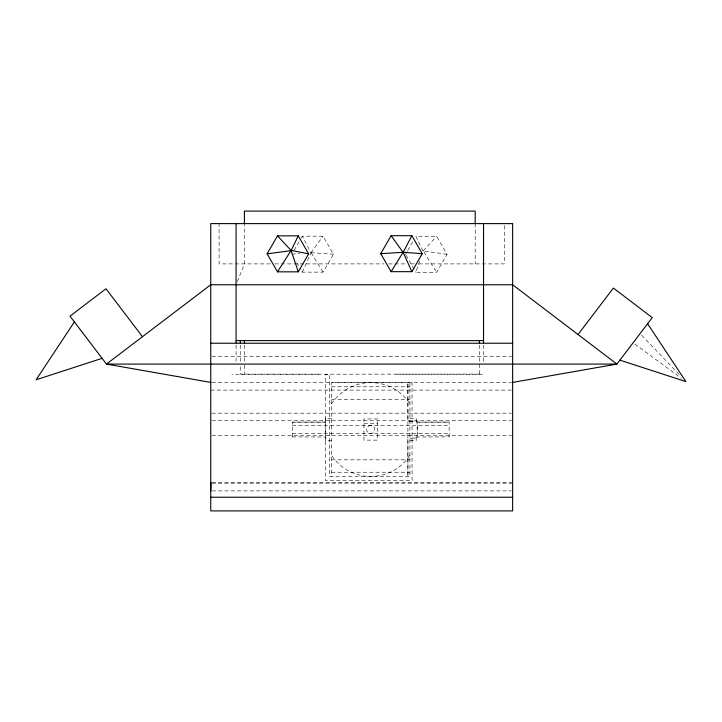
<?xml version="1.0" encoding="UTF-8"?>
<svg xmlns="http://www.w3.org/2000/svg" width="722" height="722" viewBox="0 0 722 722"><rect width="100%" height="100%" fill="white"/><g stroke="black" fill="none" stroke-linecap="round" stroke-linejoin="round"><path stroke-width="0.54" stroke-dasharray="3.61 2.71" d="M422.939 250.976L415.899 236.32L436.675 236.32L447.062 254.306L436.675 272.293L415.899 272.293L420.177 259.586M237.33 281.634L244.415 263.9L244.415 223.612M302.301 272.14L311.029 252.799L302.301 236.166L323.068 236.166L333.456 254.153L323.068 272.14L302.301 272.14L301.209 270.245M294.098 250.363L300.659 239M301.209 238.052L302.301 236.166M407.154 251.464L405.52 254.306L407.695 253.891M407.704 250.516L413.174 241.049M311.029 252.799L323.068 236.166M423.182 250.832L436.675 236.32M291.914 254.153L299.783 253.593M270.308 263.9L219.091 263.9L219.091 223.612M274.811 263.9L384.014 263.9M388.517 263.9L406.522 263.9M411.026 263.9L414.401 263.9M418.904 263.9L504.29 263.9L504.29 223.612M211.88 356.506L511.501 356.506M479.363 374.068L231.906 374.276M396.73 374.167L483.532 374.276M211.871 382.407L511.51 382.407M331.524 386.784L409.934 386.784M210.752 390.106L511.501 390.106M331.524 399.293L409.934 399.293M211.88 413.174L511.501 413.174M331.524 418.309L325.27 418.309L325.27 440.763L331.524 440.763M409.934 418.363L416.188 418.363L416.188 422.19L449.138 422.19M211.88 420.755L511.501 420.755M412.063 421.513L407.912 421.513L407.894 382.615L407.894 476.457L407.912 438.128L412.063 438.128M409.934 421.594L417.135 421.594L417.135 438.046L409.934 438.046M325.27 422.054L292.32 422.054L292.32 437.009M416.188 422.054L449.138 422.054L449.138 437.009M292.32 422.19L325.27 422.19M363.951 423.697L377.516 423.697M292.32 425.574L449.138 425.574M292.32 433.498L449.138 433.498M211.88 435.501L511.501 435.501M292.32 436.882L325.27 437.009M416.188 437.009L449.138 436.882M409.934 440.709L416.188 440.709L416.188 436.882M331.524 459.824L409.934 459.824M331.524 472.233L409.934 472.233M212.142 482.549L511.51 482.549M211.88 483.189L512.629 483.189M212.142 490.888L511.51 490.888M318.718 374.167L240.245 374.113L240.245 364.087M311.029 252.682L333.456 254.153M447.062 254.306L423.263 250.976L436.675 272.293M634.891 344.114L681.424 378.319M641.668 335.207L679.691 375.097M311.128 252.745L323.068 272.14M406.062 255.254L415.899 272.293M296.832 262.673L300.659 269.297M483.532 345.08L483.532 362.967M479.363 345.08L479.363 362.967M479.363 364.087L479.363 374.276M475.193 223.612L475.193 263.9M417.424 425.574L417.424 433.498M409.934 382.615L409.934 476.457L329.485 476.457L329.485 374.276L325.315 374.276L325.315 480.626L412.063 480.626L412.063 382.615L331.524 382.615L331.524 476.457M244.415 345.08L244.415 362.967M244.415 365.197L244.415 374.068M240.245 345.08L240.245 362.967M236.076 345.08L236.076 362.967M331.524 403.806A46.867 46.867 0 0 1 409.934 403.806M409.934 455.266A46.867 46.867 0 0 1 331.524 455.266M371.243 425.438L370.169 425.438A4.133 4.133 0 0 0 370.215 433.633L371.298 433.624A4.133 4.133 0 0 0 371.243 425.438M377.516 418.94L363.951 418.94L363.951 440.131L377.516 440.131L377.516 418.94"/><path stroke-width="1.08" d="M298.276 235.85L291.156 250.372L308.655 253.837L298.276 271.833L277.501 271.833L267.122 253.837L277.501 235.85L298.276 235.85L308.655 253.837M411.874 271.671L403.147 252.339L411.874 235.697L391.107 235.697L380.72 253.684L391.107 271.671L411.874 271.671L422.262 253.684L411.874 235.697M391.107 271.671L403.147 252.222M277.501 271.833L290.993 250.651L267.122 253.837M74.384 321.904L36.1 379.79L102.1 358.329M578.042 334.521L613.393 288.06L652.255 317.617L616.895 364.087L512.629 382.407M380.72 253.684L403.047 252.276L422.262 253.684M236.076 340.603L483.532 340.603M210.752 343.239L512.629 343.239M210.752 490.888L211.014 482.549M210.752 497.232L512.629 497.232M210.752 382.407L106.486 364.087L70.007 316.146L105.99 288.764L142.469 336.714M619.9 360.143L685.9 381.604L647.616 323.718M277.501 235.85L290.993 250.372M391.107 235.697L403.047 252.276M291.156 250.651L298.276 271.833M483.532 223.612L483.532 342.86M479.363 340.603L479.363 342.842M475.193 223.612L475.193 211.104L244.415 211.104L244.415 223.612M244.415 340.603L244.415 342.842M240.245 340.603L240.245 342.842M236.076 223.612L236.076 342.86M210.752 284.757L106.486 364.087L616.895 364.087L512.629 284.757L210.752 284.757M512.629 223.612L210.752 223.612L210.752 510.896L512.629 510.896L512.629 223.612"/></g></svg>
